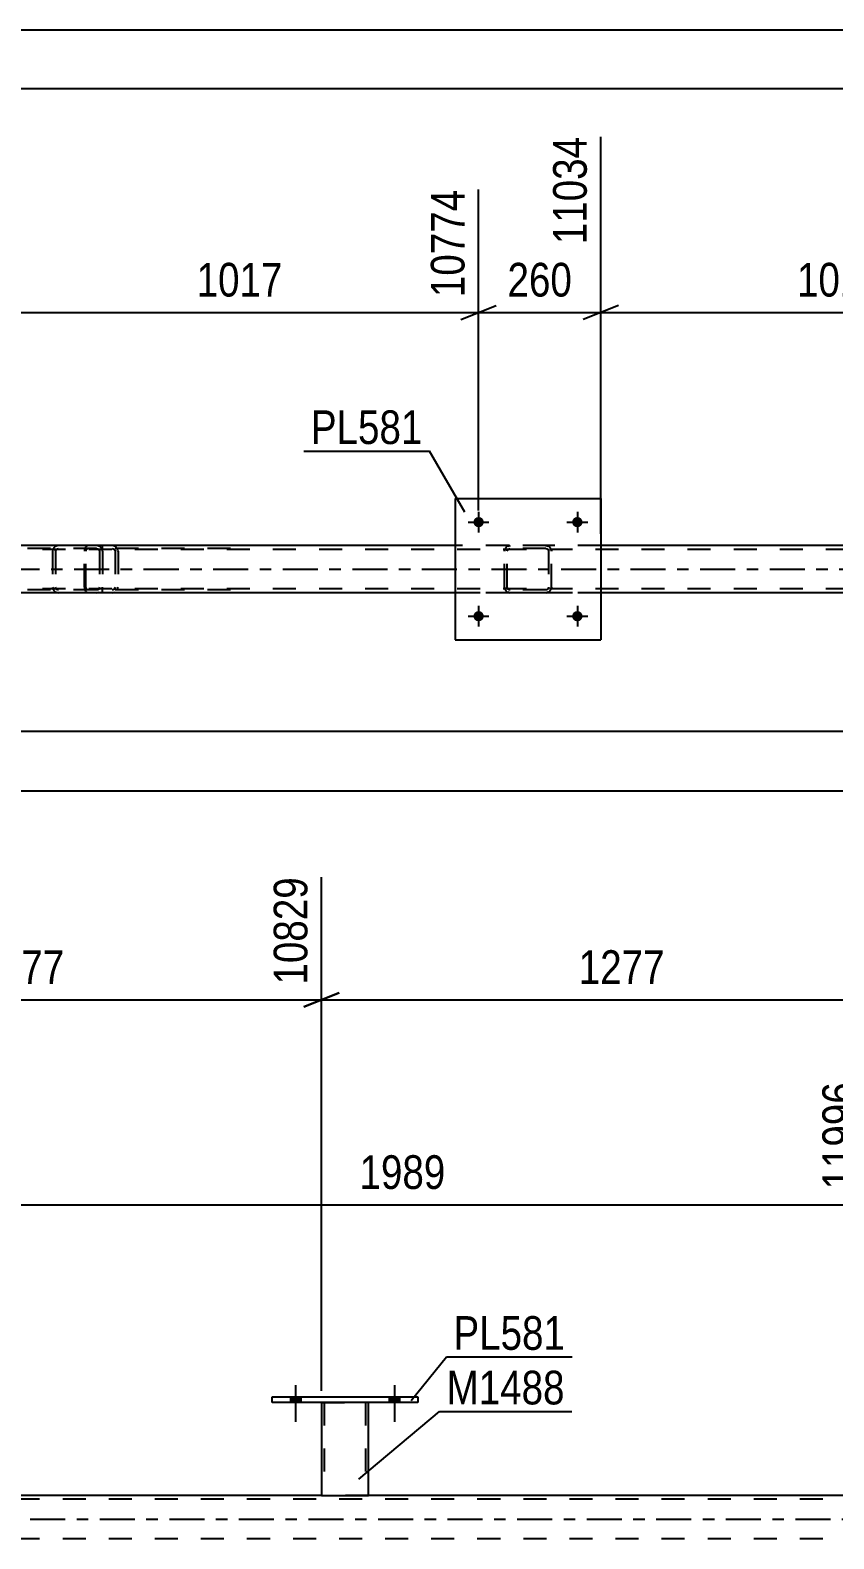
# Model space of a CAD drawing. Header units: millimetres. Extents: x 0 to 841, y 0 to 594.
# Drawn here: x 486.7 to 555, y 465.7 to 594 of the extents above; entities that cross this region are included whole.
import ezdxf

# ---------------------------------------------------------------- set-up
doc = ezdxf.new("R2010")
doc.units = ezdxf.units.MM
doc.linetypes.add('DXK_LINE_DOT2', pattern=[3.9198, 1.9599, -1.9599])
doc.linetypes.add('DXK_LINE_DOT3', pattern=[5.9187, 2.979, -0.9799, 0.9799, -0.9799])
doc.styles.add('Arial Narrow', font='ARIALN.TTF', dxfattribs={"height": 0.2})

# ---------------------------------------------------------------- blocks, each defined once
blk = doc.blocks.new('Unknown-814521622-1135')
at = {"color": 5, "linetype": 'Continuous'}
for p, q in [((841, 594), (0, 594)), ((836, 589), (5, 589))]:
    blk.add_line(p, q, dxfattribs=at)
blk = doc.blocks.new('Part-814521622-5058 - 4986')
at = {"color": 7, "linetype": 'DXK_LINE_DOT2'}
for p, q in [((491.29, 549.87), (491.27, 549.69)), ((491.27, 546.65), (491.27, 549.69)), ((491.35, 550.03), (491.29, 549.87)), ((491.44, 550.13), (491.35, 550.03)), ((491.4, 549.69), (491.41, 549.78)), ((491.4, 546.65), (491.4, 549.69)), ((491.41, 549.78), (491.44, 549.86)), ((491.54, 550.17), (491.44, 550.13)), ((491.44, 549.86), (491.49, 549.91)), ((491.49, 549.91), (491.54, 549.93)), ((503.7, 550.17), (491.54, 550.17)), ((503.7, 549.93), (491.54, 549.93)), ((492.82, 549.93), (492.82, 550.17)), ((493.82, 550.13), (493.63, 550.17)), ((493.63, 549.93), (493.73, 549.91)), ((493.73, 549.91), (493.81, 549.86)), ((493.81, 549.86), (493.86, 549.78)), ((493.86, 549.78), (493.88, 549.69)), ((493.88, 549.69), (493.88, 546.65)), ((494.12, 549.77), (494.09, 549.87)), ((494.13, 549.69), (494.12, 549.77)), ((494.13, 549.69), (494.13, 546.65)), ((491.27, 546.65), (491.29, 546.46)), ((491.41, 546.55), (491.4, 546.65)), ((491.44, 546.48), (491.41, 546.55)), ((491.49, 546.42), (491.44, 546.48)), ((493.81, 546.48), (493.73, 546.42)), ((493.86, 546.55), (493.81, 546.48)), ((493.88, 546.65), (493.86, 546.55)), ((494.09, 546.46), (494.12, 546.56)), ((494.12, 546.56), (494.13, 546.65)), ((491.29, 546.46), (491.35, 546.31)), ((491.35, 546.31), (491.44, 546.2)), ((491.44, 546.2), (491.54, 546.17)), ((491.54, 546.41), (491.49, 546.42)), ((503.7, 546.41), (491.54, 546.41)), ((503.7, 546.17), (491.54, 546.17)), ((492.82, 546.17), (492.82, 546.41)), ((493.73, 546.42), (493.63, 546.41)), ((493.63, 546.17), (493.82, 546.2))]:
    blk.add_line(p, q, dxfattribs=at)
blk.add_arc((493.64, 549.67), 0.492, 23.8494, 68.8059, dxfattribs=at)
blk = doc.blocks.new('Part-814521622-5015 - 4986')
at = {"color": 7, "linetype": 'DXK_LINE_DOT2'}
for p, q in [((756.22, 549.85), (93.84, 549.85)), ((535.21, 550.17), (522.81, 550.17)), ((756.22, 546.49), (93.84, 546.49)), ((756.22, 546.17), (114.17, 546.17)), ((535.21, 546.17), (522.81, 546.17))]:
    blk.add_line(p, q, dxfattribs=at)
at = {"color": 2, "linetype": 'Continuous'}
for p, q in [((522.81, 550.17), (484.13, 550.17)), ((573.9, 550.17), (535.21, 550.17)), ((522.81, 546.17), (484.13, 546.17)), ((573.9, 546.17), (535.21, 546.17))]:
    blk.add_line(p, q, dxfattribs=at)
at = {"color": 7, "linetype": 'DXK_LINE_DOT3'}
blk.add_line((93.84, 548.17), (756.22, 548.17), dxfattribs=at)
blk = doc.blocks.new('Part-814521622-5098 - 4986')
at = {"color": 7, "linetype": 'DXK_LINE_DOT2'}
for p, q in [((492.3, 550.17), (477.32, 550.17)), ((492.3, 549.93), (477.32, 549.93)), ((488.58, 549.77), (488.56, 549.69)), ((488.56, 549.69), (488.56, 546.65)), ((488.6, 549.87), (488.58, 549.77)), ((488.81, 549.69), (488.83, 549.78)), ((488.81, 549.69), (488.81, 546.65)), ((488.83, 549.78), (488.89, 549.86)), ((489.07, 550.17), (488.87, 550.13)), ((488.89, 549.86), (488.97, 549.91)), ((488.97, 549.91), (489.07, 549.93)), ((492.5, 550.13), (492.3, 550.17)), ((492.3, 549.93), (492.4, 549.91)), ((492.4, 549.91), (492.49, 549.86)), ((492.49, 549.86), (492.54, 549.78)), ((492.54, 549.78), (492.56, 549.69)), ((492.56, 549.69), (492.56, 546.65)), ((492.8, 549.77), (492.78, 549.87)), ((492.82, 549.69), (492.8, 549.77)), ((492.82, 549.69), (492.82, 546.65)), ((488.56, 546.65), (488.58, 546.56)), ((488.58, 546.56), (488.6, 546.46)), ((488.83, 546.55), (488.81, 546.65)), ((488.89, 546.48), (488.83, 546.55)), ((488.97, 546.42), (488.89, 546.48)), ((492.49, 546.48), (492.4, 546.42)), ((492.54, 546.55), (492.49, 546.48)), ((492.56, 546.65), (492.54, 546.55)), ((492.78, 546.46), (492.8, 546.56)), ((492.8, 546.56), (492.82, 546.65)), ((492.3, 546.41), (477.32, 546.41)), ((492.3, 546.17), (477.32, 546.17)), ((488.87, 546.2), (489.07, 546.17)), ((489.07, 546.41), (488.97, 546.42)), ((492.4, 546.42), (492.3, 546.41)), ((492.3, 546.17), (492.5, 546.2))]:
    blk.add_line(p, q, dxfattribs=at)
for centre, start, end in [((489.05, 549.67), 110.7583, 155.68), ((492.32, 549.67), 24.32, 69.2417), ((489.05, 546.67), 204.32, 249.2417)]:
    blk.add_arc(centre, 0.496, start, end, dxfattribs=at)
blk = doc.blocks.new('Part-814521622-5125 - 4986')
at = {"color": 2, "linetype": 'Continuous'}
for p, q in [((522.81, 554.17), (522.81, 542.17)), ((522.81, 554.17), (535.21, 554.17)), ((535.21, 554.17), (535.21, 542.17)), ((522.81, 542.17), (535.21, 542.17))]:
    blk.add_line(p, q, dxfattribs=at)
blk = doc.blocks.new('Part-814521622-5172 - 4986')
at = {"color": 7, "linetype": 'DXK_LINE_DOT2'}
for p, q in [((527.01, 549.69), (527.05, 549.87)), ((527.05, 549.87), (527.01, 549.69)), ((527.01, 546.65), (527.01, 549.69)), ((527.25, 549.69), (527.27, 549.78)), ((527.25, 546.65), (527.25, 549.69)), ((527.27, 549.78), (527.33, 549.86)), ((527.31, 550.13), (527.49, 550.17)), ((527.49, 550.17), (527.31, 550.13)), ((527.33, 549.86), (527.4, 549.91)), ((527.4, 549.91), (527.49, 549.93)), ((530.53, 550.17), (527.49, 550.17)), ((530.53, 549.93), (527.49, 549.93)), ((530.53, 550.17), (530.72, 550.13)), ((530.72, 550.13), (530.53, 550.17)), ((530.53, 549.93), (530.63, 549.91)), ((530.63, 549.91), (530.7, 549.86)), ((530.7, 549.86), (530.76, 549.78)), ((530.76, 549.78), (530.77, 549.69)), ((530.77, 549.69), (530.77, 546.65)), ((530.98, 549.87), (531.01, 549.69)), ((531.01, 549.69), (530.98, 549.87)), ((531.01, 546.65), (531.01, 549.69)), ((527.05, 546.46), (527.01, 546.65)), ((527.01, 546.65), (527.05, 546.46)), ((527.27, 546.55), (527.25, 546.65)), ((527.33, 546.48), (527.27, 546.55)), ((527.4, 546.42), (527.33, 546.48)), ((530.7, 546.48), (530.63, 546.42)), ((530.76, 546.55), (530.7, 546.48)), ((530.77, 546.65), (530.76, 546.55)), ((531.01, 546.65), (530.98, 546.46)), ((530.98, 546.46), (531.01, 546.65)), ((527.49, 546.17), (527.31, 546.2)), ((527.31, 546.2), (527.49, 546.17)), ((527.49, 546.41), (527.4, 546.42)), ((530.53, 546.41), (527.49, 546.41)), ((530.53, 546.17), (527.49, 546.17)), ((530.63, 546.42), (530.53, 546.41)), ((530.72, 546.2), (530.53, 546.17)), ((530.53, 546.17), (530.72, 546.2))]:
    blk.add_line(p, q, dxfattribs=at)
at = {"color": 7, "linetype": 'DXK_LINE_DOT3'}
blk.add_line((529.01, 548.17), (529.01, 548.17), dxfattribs=at)
at = {"color": 7, "linetype": 'DXK_LINE_DOT2'}
for centre, start, end in [((527.49, 549.69), 112.5, 157.5), ((527.49, 549.69), 112.5, 157.5), ((530.53, 549.69), 22.5, 67.5), ((530.53, 549.69), 22.5, 67.5), ((527.49, 546.65), 202.5, 247.5), ((527.49, 546.65), 202.5, 247.5), ((530.53, 546.65), 292.5, 337.5), ((530.53, 546.65), 292.5, 337.5)]:
    blk.add_arc(centre, 0.48, start, end, dxfattribs=at)
blk = doc.blocks.new('Bolt-814521622-5208 - 4986')
at = {"linetype": 'Continuous'}
for points in [[(525.25, 552.17, -1), (524.37, 552.17, -1)], [(533.65, 552.17, -1), (532.77, 552.17, -1)]]:
    blk.add_hatch(color=1, dxfattribs=at).paths.add_polyline_path(points)
at = {"color": 1, "linetype": 'Continuous'}
for p, q in [((524.81, 553.05), (524.81, 551.29)), ((533.21, 553.05), (533.21, 551.29)), ((523.93, 552.17), (525.69, 552.17)), ((532.33, 552.17), (534.09, 552.17))]:
    blk.add_line(p, q, dxfattribs=at)
blk = doc.blocks.new('Bolt-814521622-5209 - 4986')
at = {"linetype": 'Continuous'}
for points in [[(525.25, 544.17, -1), (524.37, 544.17, -1)], [(533.65, 544.17, -1), (532.77, 544.17, -1)]]:
    blk.add_hatch(color=1, dxfattribs=at).paths.add_polyline_path(points)
at = {"color": 1, "linetype": 'Continuous'}
for p, q in [((523.93, 544.17), (525.69, 544.17)), ((524.81, 545.05), (524.81, 543.29)), ((532.33, 544.17), (534.09, 544.17)), ((533.21, 545.05), (533.21, 543.29))]:
    blk.add_line(p, q, dxfattribs=at)
blk = doc.blocks.new('Bolt-814521622-3292 - 3269')
at = {"linetype": 'Continuous'}
for points in [[(508.8, 477.31), (509.68, 477.31), (509.68, 477.79), (508.8, 477.79)], [(517.2, 477.31), (518.08, 477.31), (518.08, 477.79), (517.2, 477.79)]]:
    blk.add_hatch(color=1, dxfattribs=at).paths.add_polyline_path(points)
at = {"color": 1, "linetype": 'Continuous'}
for p, q in [((509.24, 478.79), (509.24, 475.67)), ((517.64, 478.79), (517.64, 475.67)), ((508.8, 477.79), (508.8, 477.31)), ((509.68, 477.79), (509.68, 477.31)), ((517.2, 477.79), (517.2, 477.31)), ((518.08, 477.79), (518.08, 477.31))]:
    blk.add_line(p, q, dxfattribs=at)
blk = doc.blocks.new('Bolt-814521622-3293 - 3269')
at = {"linetype": 'Continuous'}
for points in [[(508.8, 477.31), (509.68, 477.31), (509.68, 477.79), (508.8, 477.79)], [(517.2, 477.31), (518.08, 477.31), (518.08, 477.79), (517.2, 477.79)]]:
    blk.add_hatch(color=1, dxfattribs=at).paths.add_polyline_path(points)
at = {"color": 1, "linetype": 'Continuous'}
for p, q in [((509.24, 478.79), (509.24, 475.67)), ((517.64, 478.79), (517.64, 475.67)), ((508.8, 477.79), (508.8, 477.31)), ((509.68, 477.79), (509.68, 477.31)), ((517.2, 477.79), (517.2, 477.31)), ((518.08, 477.79), (518.08, 477.31))]:
    blk.add_line(p, q, dxfattribs=at)
blk = doc.blocks.new('Part-814521622-3439 - 3269')
at = {"color": 2, "linetype": 'Continuous'}
for p, q in [((507.24, 477.79), (519.64, 477.79)), ((507.24, 477.31), (507.24, 477.79)), ((519.64, 477.31), (507.24, 477.31)), ((519.64, 477.79), (519.64, 477.31))]:
    blk.add_line(p, q, dxfattribs=at)
blk = doc.blocks.new('Part-814521622-3444 - 3269')
at = {"color": 2, "linetype": 'Continuous'}
for p, q in [((511.44, 477.31), (511.44, 469.4)), ((515.44, 469.4), (515.44, 477.31)), ((511.44, 469.4), (515.44, 469.4))]:
    blk.add_line(p, q, dxfattribs=at)
at = {"color": 7, "linetype": 'DXK_LINE_DOT2'}
for p, q in [((511.44, 477.31), (515.44, 477.31)), ((511.44, 477.31), (511.44, 477.31)), ((511.44, 477.31), (511.44, 477.31)), ((511.68, 477.31), (511.68, 469.4)), ((515.2, 477.31), (515.2, 469.4)), ((515.44, 477.31), (515.44, 477.31)), ((515.44, 477.31), (515.44, 477.31)), ((515.15, 469.4), (515.18, 469.4)), ((515.15, 469.4), (515.18, 469.4)), ((515.18, 469.4), (515.2, 469.4)), ((515.18, 469.4), (515.2, 469.4))]:
    blk.add_line(p, q, dxfattribs=at)
blk = doc.blocks.new('Part-814521622-3675 - 3269')
at = {"color": 7, "linetype": 'DXK_LINE_DOT2'}
for p, q in [((742.25, 469.08), (78.27, 469.08)), ((515.44, 469.4), (511.44, 469.4)), ((742.25, 465.72), (78.27, 465.72))]:
    blk.add_line(p, q, dxfattribs=at)
at = {"color": 2, "linetype": 'Continuous'}
for p, q in [((511.44, 469.4), (464.36, 469.4)), ((562.52, 469.4), (515.44, 469.4))]:
    blk.add_line(p, q, dxfattribs=at)
at = {"color": 7, "linetype": 'DXK_LINE_DOT3'}
blk.add_line((78.27, 467.4), (742.25, 467.4), dxfattribs=at)
blk = doc.blocks.new('StraightDimension-814521622-5607 - 4986')
at = {"color": 7, "linetype": 'Continuous'}
for p, q in [((484.13, 551.17), (484.13, 583.11)), ((524.81, 553.17), (524.81, 580.44)), ((485.63, 570.6), (482.63, 569.4)), ((484.13, 570), (524.81, 570)), ((523.31, 569.4), (526.31, 570.6))]:
    blk.add_line(p, q, dxfattribs=at)
at = {"color": 0}
blk.add_wipeout([(508.73, 570.75), (508.73, 574.95), (500.22, 574.95), (500.22, 570.75)], dxfattribs=at)
at = {"color": 3, "style": 'Arial Narrow'}
blk.add_text('1017', height=2.863, dxfattribs=at).set_placement((500.82, 571.35))
at = {"color": 0, "linetype": 'Continuous'}
blk.add_wipeout([(524.21, 581.04), (520.01, 581.04), (520.01, 570.7), (524.21, 570.7)], dxfattribs=at)
at = {"color": 3, "linetype": 'Continuous', "style": 'Arial Narrow'}
blk.add_text('10774', height=2.863, rotation=90.0002, dxfattribs=at).set_placement((523.61, 571.3))
blk = doc.blocks.new('StraightDimension-814521622-5855 - 4986')
at = {"color": 7, "linetype": 'Continuous'}
blk.add_line((93.2, 529.32), (793.98, 529.32), dxfattribs=at)
blk = doc.blocks.new('StraightDimension-814521622-5287 - 4986')
at = {"color": 7, "linetype": 'Continuous'}
blk.add_line((93.84, 534.39), (793.34, 534.39), dxfattribs=at)
blk = doc.blocks.new('StraightDimension-814521622-5627 - 4986')
at = {"color": 7, "linetype": 'Continuous'}
for p, q in [((535.21, 551.17), (535.21, 584.94)), ((524.81, 553.17), (524.81, 580.44)), ((523.31, 569.4), (526.31, 570.6)), ((524.81, 570), (535.21, 570)), ((536.71, 570.6), (533.71, 569.4))]:
    blk.add_line(p, q, dxfattribs=at)
at = {"color": 0}
blk.add_wipeout([(533.36, 570.75), (533.36, 574.95), (526.67, 574.95), (526.67, 570.75)], dxfattribs=at)
at = {"color": 3, "style": 'Arial Narrow'}
blk.add_text('260', height=2.863, dxfattribs=at).set_placement((527.27, 571.35))
at = {"color": 0, "linetype": 'Continuous'}
blk.add_wipeout([(534.61, 585.54), (530.41, 585.54), (530.41, 575.2), (534.61, 575.2)], dxfattribs=at)
at = {"color": 3, "linetype": 'Continuous', "style": 'Arial Narrow'}
blk.add_text('11034', height=2.863, rotation=90.0002, dxfattribs=at).set_placement((534.01, 575.8))
blk = doc.blocks.new('StraightDimension-814521622-5647 - 4986')
at = {"color": 7, "linetype": 'Continuous'}
for p, q in [((535.21, 551.17), (535.21, 584.94)), ((575.9, 553.17), (575.9, 580.44)), ((536.71, 570.6), (533.71, 569.4)), ((535.21, 570), (575.9, 570)), ((574.4, 569.4), (577.4, 570.6))]:
    blk.add_line(p, q, dxfattribs=at)
at = {"color": 0}
blk.add_wipeout([(559.81, 570.75), (559.81, 574.95), (551.3, 574.95), (551.3, 570.75)], dxfattribs=at)
at = {"color": 3, "style": 'Arial Narrow'}
blk.add_text('1017', height=2.863, dxfattribs=at).set_placement((551.9, 571.35))
at = {"color": 0, "linetype": 'Continuous'}
blk.add_wipeout([(575.3, 581.04), (571.1, 581.04), (571.1, 570.7), (575.3, 570.7)], dxfattribs=at)
at = {"color": 3, "linetype": 'Continuous', "style": 'Arial Narrow'}
blk.add_text('12051', height=2.863, rotation=90.0002, dxfattribs=at).set_placement((574.7, 571.3))
blk = doc.blocks.new('StraightDimension-814521622-4085 - 3269')
at = {"color": 7, "linetype": 'Continuous'}
for p, q in [((511.44, 478.31), (511.44, 521.99)), ((562.52, 478.31), (562.52, 521.99)), ((512.94, 512.15), (509.94, 510.95)), ((561.02, 510.95), (564.02, 512.15)), ((511.44, 511.55), (562.52, 511.55))]:
    blk.add_line(p, q, dxfattribs=at)
at = {"color": 0}
blk.add_wipeout([(541.24, 512.3), (541.24, 516.5), (532.73, 516.5), (532.73, 512.3)], dxfattribs=at)
at = {"color": 3, "style": 'Arial Narrow'}
blk.add_text('1277', height=2.863, dxfattribs=at).set_placement((533.33, 512.9))
at = {"color": 0, "linetype": 'Continuous'}
blk.add_wipeout([(561.92, 522.59), (557.72, 522.59), (557.72, 512.25), (561.92, 512.25)], dxfattribs=at)
at = {"color": 3, "linetype": 'Continuous', "style": 'Arial Narrow'}
blk.add_text('12106', height=2.863, rotation=90.0002, dxfattribs=at).set_placement((561.32, 512.85))
blk = doc.blocks.new('StraightDimension-814521622-4075 - 3269')
at = {"color": 7, "linetype": 'Continuous'}
for p, q in [((511.44, 478.31), (511.44, 521.99)), ((460.36, 478.31), (460.36, 520.16)), ((461.86, 512.15), (458.86, 510.95)), ((509.94, 510.95), (512.94, 512.15)), ((460.36, 511.55), (511.44, 511.55))]:
    blk.add_line(p, q, dxfattribs=at)
at = {"color": 0}
blk.add_wipeout([(490.16, 512.3), (490.16, 516.5), (481.65, 516.5), (481.65, 512.3)], dxfattribs=at)
at = {"color": 3, "style": 'Arial Narrow'}
blk.add_text('1277', height=2.863, dxfattribs=at).set_placement((482.25, 512.9))
at = {"color": 0, "linetype": 'Continuous'}
blk.add_wipeout([(510.84, 522.59), (506.64, 522.59), (506.64, 512.25), (510.84, 512.25)], dxfattribs=at)
at = {"color": 3, "linetype": 'Continuous', "style": 'Arial Narrow'}
blk.add_text('10829', height=2.863, rotation=90.0002, dxfattribs=at).set_placement((510.24, 512.85))
blk = doc.blocks.new('StraightDimension-814521622-4697 - 3269')
at = {"color": 7, "linetype": 'Continuous'}
for p, q in [((478.56, 466.4), (478.56, 509.06)), ((558.12, 466.4), (558.12, 504.56)), ((480.06, 494.72), (477.06, 493.52)), ((478.56, 494.12), (558.12, 494.12)), ((556.62, 493.52), (559.62, 494.72))]:
    blk.add_line(p, q, dxfattribs=at)
at = {"color": 0}
blk.add_wipeout([(522.6, 494.87), (522.6, 499.07), (514.08, 499.07), (514.08, 494.87)], dxfattribs=at)
at = {"color": 3, "style": 'Arial Narrow'}
blk.add_text('1989', height=2.863, dxfattribs=at).set_placement((514.68, 495.47))
at = {"color": 0, "linetype": 'Continuous'}
blk.add_wipeout([(557.52, 505.16), (553.32, 505.16), (553.32, 494.82), (557.52, 494.82)], dxfattribs=at)
at = {"color": 3, "linetype": 'Continuous', "style": 'Arial Narrow'}
blk.add_text('11996', height=2.863, rotation=90.0002, dxfattribs=at).set_placement((556.92, 495.42))
blk = doc.blocks.new('Mark-814521622-5121 - 4986')
at = {"color": 0}
blk.add_wipeout([(520.04, 558.81), (520.04, 561.81), (510.54, 561.81), (510.54, 558.81)], dxfattribs=at)
blk.add_wipeout([(520.04, 558.81), (520.04, 561.81), (510.54, 561.81), (510.54, 558.81)], dxfattribs=at)
at = {"color": 30, "linetype": 'Continuous'}
for p in [(509.94, 558.21), (523.64, 553.02)]:
    blk.add_line(p, (520.64, 558.21), dxfattribs=at)
at = {"color": 3, "style": 'Arial Narrow'}
blk.add_text('PL581', height=2.863, dxfattribs=at).set_placement((510.54, 558.81))
blk = doc.blocks.new('Mark-814521622-3435 - 3269')
at = {"color": 0}
blk.add_wipeout([(532.17, 481.79), (532.17, 484.79), (522.67, 484.79), (522.67, 481.79)], dxfattribs=at)
blk.add_wipeout([(532.17, 481.79), (532.17, 484.79), (522.67, 484.79), (522.67, 481.79)], dxfattribs=at)
at = {"color": 30, "linetype": 'Continuous'}
for p, q in [((519.07, 477.47), (522.07, 481.19)), ((522.07, 481.19), (532.77, 481.19))]:
    blk.add_line(p, q, dxfattribs=at)
at = {"color": 3, "style": 'Arial Narrow'}
blk.add_text('PL581', height=2.863, dxfattribs=at).set_placement((522.67, 481.79))
blk = doc.blocks.new('Mark-814521622-3440 - 3269')
at = {"color": 0}
blk.add_wipeout([(532.14, 477.15), (532.14, 480.15), (522.09, 480.15), (522.09, 477.15)], dxfattribs=at)
blk.add_wipeout([(532.14, 477.15), (532.14, 480.15), (522.09, 480.15), (522.09, 477.15)], dxfattribs=at)
at = {"color": 30, "linetype": 'Continuous'}
for p, q in [((514.61, 470.78), (521.49, 476.55)), ((521.49, 476.55), (532.74, 476.55))]:
    blk.add_line(p, q, dxfattribs=at)
at = {"color": 3, "style": 'Arial Narrow'}
blk.add_text('M1488', height=2.863, dxfattribs=at).set_placement((522.09, 477.15))

msp = doc.modelspace()

# ---------------------------------------------------------------- block references
for name in ['Unknown-814521622-1135', 'Part-814521622-5125 - 4986', 'Bolt-814521622-5208 - 4986', 'Part-814521622-5015 - 4986', 'Part-814521622-5098 - 4986', 'Part-814521622-5058 - 4986', 'Part-814521622-5172 - 4986', 'Bolt-814521622-5209 - 4986', 'Bolt-814521622-3292 - 3269', 'Bolt-814521622-3293 - 3269', 'Part-814521622-3439 - 3269', 'Part-814521622-3444 - 3269', 'Part-814521622-3675 - 3269']:
    msp.add_blockref(name, (0, 0))

# ---------------------------------------------------------------- next in the draw order: block references
for name in ['StraightDimension-814521622-5607 - 4986', 'StraightDimension-814521622-5855 - 4986', 'StraightDimension-814521622-4085 - 3269']:
    msp.add_blockref(name, (0, 0))

# ---------------------------------------------------------------- next in the draw order: block references
for name in ['StraightDimension-814521622-5627 - 4986', 'StraightDimension-814521622-5287 - 4986', 'StraightDimension-814521622-4075 - 3269']:
    msp.add_blockref(name, (0, 0))

# ---------------------------------------------------------------- next in the draw order: block references
for name in ['StraightDimension-814521622-5647 - 4986', 'Mark-814521622-5121 - 4986', 'StraightDimension-814521622-4697 - 3269']:
    msp.add_blockref(name, (0, 0))

# ---------------------------------------------------------------- next in the draw order: block references
msp.add_blockref('Mark-814521622-3435 - 3269', (0, 0))

# ---------------------------------------------------------------- next in the draw order: block references
msp.add_blockref('Mark-814521622-3440 - 3269', (0, 0))

doc.saveas('drawing.dxf')
